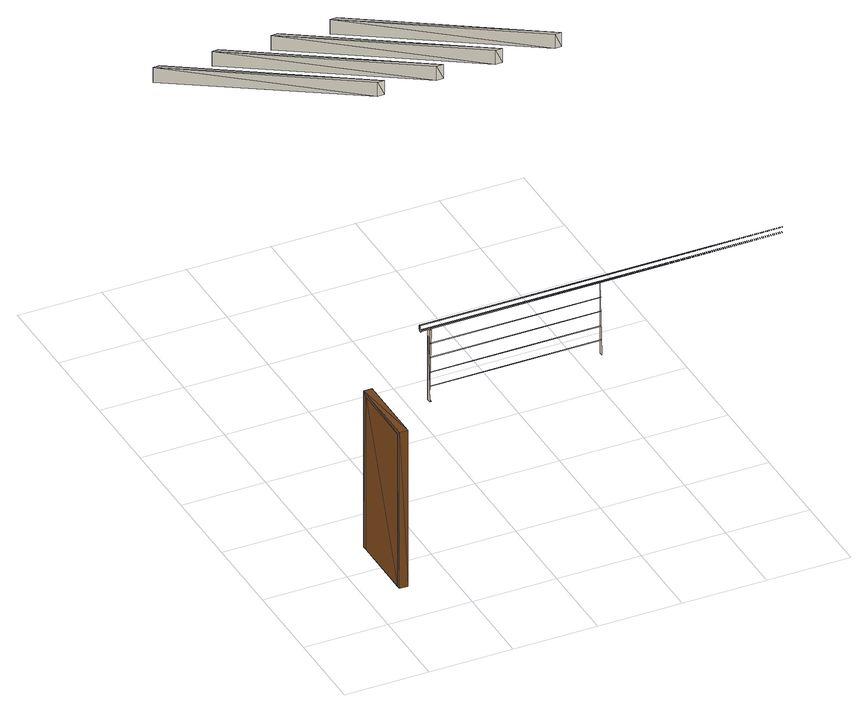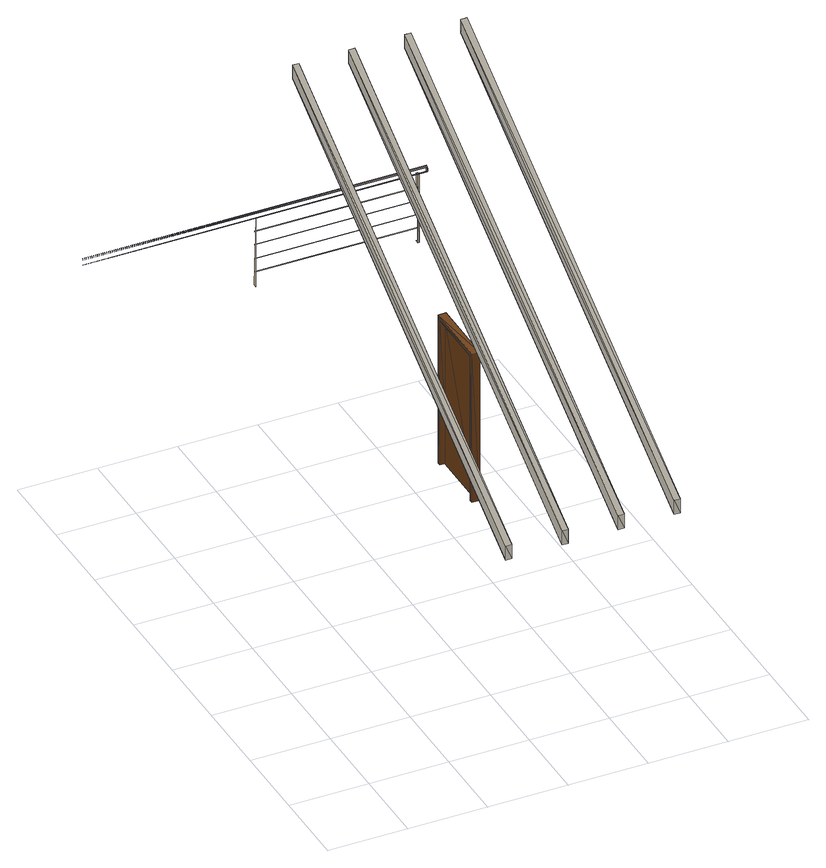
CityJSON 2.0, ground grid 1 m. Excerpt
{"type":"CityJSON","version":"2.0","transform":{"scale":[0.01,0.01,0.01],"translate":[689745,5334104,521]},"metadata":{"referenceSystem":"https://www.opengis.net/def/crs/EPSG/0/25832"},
"CityObjects":{
"building1":{"type":"Building","attributes":{"description":"FZK-Haus create by KHH / IAI / FZK","name":"FZK-Haus","Pset_BuildingCommon.SprinklerProtection":0,"Pset_BuildingCommon.SprinklerProtectionAutomatic":0,"Pset_BuildingCommon.OccupancyType":"citygml:1000 (residential building)","Pset_BuildingCommon.GrossPlannedArea":120,"Pset_BuildingCommon.NumberOfStoreys":2,"Pset_BuildingCommon.YearOfConstruction":"2008","Pset_BuildingCommon.NetAreaPlanned":120,"BaseQuantities.GrossFloorArea":241.5},"children":["building1-1","building1-2","building1-3","building1-4","building1-5","building1-6"]},
"building1-1":{"type":"BuildingInstallation","attributes":{"ArchiCADProperties.Ursprungsgeschoss":"Dachgeschoss","ArchiCADProperties.Raumname":"Galerie","ArchiCADProperties.Raumnummer":"7","ArchiCADProperties.Ebene":"Gelaender","ArchiCADProperties.Typ":"Objekt","ArchiCADProperties.Geschützt":0,"ArchiCADProperties.Bibliothekselement-Name":"Geländer_horizontal 13","ArchiCADProperties.Baustoff / Mehrschichtiger Aufbau / Profil / Schraffur":"Solid","ArchiCADProperties.Tragende Funktion":"Nicht definiert","ArchiCADProperties.Lage":"Nicht definiert","ArchiCADProperties.Element-Klassifizierung":"Geländer","ArchiCADProperties.Umbau-Status":"Bestand","ArchiCADProperties.Anzeigen auf Umbau-Filter":"Alle relevanten Filter","ArchiCADProperties.Drehwinkel":0,"ArchiCADProperties.Oberfläche":"Allgemein","AC_Pset_Geländer_horizontal_13.3D":"Detailiert","AC_Pset_Geländer_horizontal_13.Anzahl_Rohre":4,"AC_Pset_Geländer_horizontal_13.Position":"Zwischen Pfosten","AC_Pset_Geländer_horizontal_13.Anzahl_Pfosten":3,"AC_Pset_Geländer_horizontal_13.Auflösung":36,"AC_Pset_Geländer_horizontal_13.Schattenwurf":1,"AC_Pset_Geländer_horizontal_13.Show 2D Hotspots in 3D":1,"AC_Pset_Geländer_horizontal_13.Ausfüllmuster":"Leer","AC_Pset_Geländer_horizontal_13.Handlauf (hamat)":"Zink","AC_Pset_Geländer_horizontal_13.Rohre (bamat)":"Zink","AC_Pset_Geländer_horizontal_13.Pfosten (pomat)":"Zink","AC_Pset_Geländer_horizontal_13.Preis":0,"AC_Pset_Geländer_horizontal_13.Gruppe (FM_Type)":"Andere","AC_Pset_Geländer_horizontal_13.Gruppe (iFMType)":25,"AC_Pset_Geländer_horizontal_13.Gewicht":0,"AC_Pset_Geländer_horizontal_13.Gewichteinheit":"kg","ArchiCADQuantities.Höhenangabe zum Projekt-Nullpunkt":2.7,"ArchiCADQuantities.Höhe zu Geschoss":0,"ArchiCADQuantities.Oberflächenbereich":1.99,"ArchiCADQuantities.Netto-Volumen":0.0256,"ArchiCADQuantities.Fläche":4.29,"ArchiCADQuantities.Höhe (Z Größe)":1,"ArchiCADQuantities.Länge (A)":4.29,"ArchiCADQuantities.Volumen":0.0256,"ArchiCADQuantities.Breite (B)":1},"parents":["building1"],"geometry":[{"type":"MultiSurface","lod":"3","boundaries":[[[0,1,2]],[[0,3,1]],[[3,4,1]],[[5,3,0]],[[4,6,1]],[[7,3,5]],[[4,8,6]],[[3,9,4]],[[10,11,4]],[[12,10,4]],[[3,13,14]],[[9,12,4]],[[3,14,9]],[[9,15,12]],[[16,17,18]],[[19,18,17]],[[20,19,17]],[[16,21,22]],[[21,23,22]],[[17,16,22]],[[20,22,23]],[[20,17,22]],[[24,25,26]],[[27,28,0]],[[1,29,30]],[[0,31,5]],[[6,32,1]],[[5,33,7]],[[8,34,6]],[[7,35,3]],[[4,36,8]],[[25,37,26]],[[38,39,40]],[[41,42,43]],[[44,45,46]],[[47,38,40]],[[48,41,43]],[[49,44,46]],[[50,51,52]]]}]},
"building1-2":{"type":"BuildingConstructiveElement","attributes":{"name":"Wand-Int-ERDG-2","Pset_WallCommon.ThermalTransmittance":1.5,"AC_Pset_Name.Name":"Wand-Int-ERDG-2","ArchiCADProperties.Ursprungsgeschoss":"Erdgeschoss","ArchiCADProperties.Raumname":"Flur","ArchiCADProperties.Raumnummer":"1","ArchiCADProperties.Ebene":"Innenwände","ArchiCADProperties.Typ":"Wand","ArchiCADProperties.Geschützt":0,"ArchiCADProperties.Baustoff / Mehrschichtiger Aufbau / Profil / Schraffur":"Leichtbeton 102890359","ArchiCADProperties.Tragende Funktion":"Nicht definiert","ArchiCADProperties.Lage":"Nicht definiert","ArchiCADProperties.Element-Klassifizierung":"Wand","ArchiCADProperties.Umbau-Status":"Bestand","ArchiCADProperties.Anzeigen auf Umbau-Filter":"Alle relevanten Filter","ArchiCADProperties.Struktur - Typ":"Einfach","ArchiCADProperties.Baustoff/Mehrschicht/Profil":"Leichtbeton 102890359","ArchiCADProperties.Außenseite Oberfläche":"Anstrich","ArchiCADProperties.Innenseite Oberfläche":"Anstrich","ArchiCADProperties.Oberfläche Kante":"Anstrich","ArchiCADProperties.Äußerer Neigungswinkel":90,"ArchiCADProperties.Innerer Neigungswinkel":90,"ArchiCADProperties.Wand Neigungstyp":"gerade","ArchiCADProperties.Lage der Referenzlinie":"Außen","ArchiCADProperties.Geschoss für Oberkantenverknüpfung":"Nicht verknüpft","ArchiCADProperties.Geometriemethode":"Uni","BaseQuantities.Length":5.57,"BaseQuantities.Height":2.5,"BaseQuantities.Width":0.24,"BaseQuantities.GrossFootprintArea":1.34,"BaseQuantities.NetFootprintArea":1.34,"BaseQuantities.GrossSideArea":13.6,"BaseQuantities.NetSideArea":11.82,"BaseQuantities.GrossVolume":3.34,"BaseQuantities.NetVolume":2.91,"ArchiCADQuantities.Höhenangabe zum Projekt-Nullpunkt":0,"ArchiCADQuantities.Höhe zu Geschoss":0,"ArchiCADQuantities.Höhe":2.5,"ArchiCADQuantities.Oberflächenbereich":11.8,"ArchiCADQuantities.Netto-Volumen":2.91},"parents":["building1"],"geometry":[{"type":"Solid","lod":"3","boundaries":[[[[53,54,55]],[[54,56,55]],[[55,57,58]],[[53,55,58]],[[59,60,61]],[[61,58,62]],[[58,57,62]],[[59,61,62]],[[53,58,63]],[[54,53,63]],[[63,64,65]],[[66,63,65]],[[63,66,56]],[[63,56,54]],[[64,67,68]],[[65,64,68]],[[57,55,56]],[[66,57,56]],[[57,66,62]],[[66,65,62]],[[59,62,65]],[[68,59,65]],[[59,68,60]],[[68,67,60]],[[61,60,67]],[[64,61,67]],[[61,64,58]],[[64,63,58]],[[60,61,69]],[[70,60,69]],[[60,53,61]],[[53,58,61]],[[58,71,61]],[[71,69,61]],[[69,71,70]],[[71,72,70]],[[60,70,53]],[[70,72,53]],[[58,53,72]],[[71,58,72]]]],"semantics":{"surfaces":[{"type":"Door"}],"values":[[0,0,0,0,0,0,0,0,0,0,0,0,0,0,0,0,0,0,0,0,0,0,0,0,0,0,0,0,0,0,0,0,0,0,0,0,0,0,0,0]]}}]},
"building1-3":{"type":"BuildingConstructiveElement","attributes":{"name":"Sparren-42","Pset_BeamCommon.Slope":1718.87,"Pset_BeamCommon.IsExternal":0,"Pset_BeamCommon.LoadBearing":1,"AC_Pset_Name.Name":"Sparren-42","ArchiCADProperties.Ursprungsgeschoss":"Dachgeschoss","ArchiCADProperties.Raumname":"Galerie","ArchiCADProperties.Raumnummer":"7","ArchiCADProperties.Ebene":"Dachkonstruktion","ArchiCADProperties.Typ":"Objekt","ArchiCADProperties.Geschützt":0,"ArchiCADProperties.Baustoff / Mehrschichtiger Aufbau / Profil / Schraffur":"Solid","ArchiCADProperties.Tragende Funktion":"Nicht definiert","ArchiCADProperties.Lage":"Nicht definiert","ArchiCADProperties.Element-Klassifizierung":"Stab / Stabträger","ArchiCADProperties.Umbau-Status":"Bestand","ArchiCADProperties.Anzeigen auf Umbau-Filter":"Alle relevanten Filter","ArchiCADProperties.Drehwinkel":-90,"ArchiCADProperties.Oberfläche":"Kiefer","ArchiCADQuantities.Höhenangabe zum Projekt-Nullpunkt":3.2,"ArchiCADQuantities.Höhe zu Geschoss":0.5,"ArchiCADQuantities.Oberflächenbereich":3.08,"ArchiCADQuantities.Netto-Volumen":0.0813,"ArchiCADQuantities.Fläche":0.4,"ArchiCADQuantities.Höhe (Z Größe)":2.89,"ArchiCADQuantities.Länge (A)":2.5,"ArchiCADQuantities.Volumen":0.0813,"ArchiCADQuantities.Breite (B)":1,"class":"IfcMember"},"parents":["building1"],"geometry":[{"type":"MultiSurface","lod":"3","boundaries":[[[73,74,75]],[[76,73,75]],[[74,73,77]],[[73,78,77]],[[77,79,74]],[[79,75,74]],[[80,76,79]],[[79,76,75]],[[76,80,78]],[[73,76,78]],[[79,77,80]],[[77,78,80]]]}]},
"building1-4":{"type":"BuildingConstructiveElement","attributes":{"name":"Sparren-5","Pset_BeamCommon.Slope":1718.87,"Pset_BeamCommon.IsExternal":0,"Pset_BeamCommon.LoadBearing":1,"AC_Pset_Name.Name":"Sparren-5","ArchiCADProperties.Ursprungsgeschoss":"Dachgeschoss","ArchiCADProperties.Raumname":"Galerie","ArchiCADProperties.Raumnummer":"7","ArchiCADProperties.Ebene":"Dachkonstruktion","ArchiCADProperties.Typ":"Objekt","ArchiCADProperties.Geschützt":0,"ArchiCADProperties.Baustoff / Mehrschichtiger Aufbau / Profil / Schraffur":"Solid","ArchiCADProperties.Tragende Funktion":"Nicht definiert","ArchiCADProperties.Lage":"Nicht definiert","ArchiCADProperties.Element-Klassifizierung":"Stab / Stabträger","ArchiCADProperties.Umbau-Status":"Bestand","ArchiCADProperties.Anzeigen auf Umbau-Filter":"Alle relevanten Filter","ArchiCADProperties.Drehwinkel":-90,"ArchiCADProperties.Oberfläche":"Kiefer","ArchiCADQuantities.Höhenangabe zum Projekt-Nullpunkt":3.2,"ArchiCADQuantities.Höhe zu Geschoss":0.5,"ArchiCADQuantities.Oberflächenbereich":3.08,"ArchiCADQuantities.Netto-Volumen":0.0813,"ArchiCADQuantities.Fläche":0.4,"ArchiCADQuantities.Höhe (Z Größe)":2.89,"ArchiCADQuantities.Länge (A)":2.5,"ArchiCADQuantities.Volumen":0.0813,"ArchiCADQuantities.Breite (B)":1,"class":"IfcMember"},"parents":["building1"],"geometry":[{"type":"MultiSurface","lod":"3","boundaries":[[[81,82,83]],[[84,81,83]],[[82,81,85]],[[81,86,85]],[[85,87,82]],[[87,83,82]],[[88,84,87]],[[87,84,83]],[[84,88,86]],[[81,84,86]],[[87,85,88]],[[85,86,88]]]}]},
"building1-5":{"type":"BuildingConstructiveElement","attributes":{"name":"Sparren-4","Pset_BeamCommon.Slope":1718.87,"Pset_BeamCommon.IsExternal":0,"Pset_BeamCommon.LoadBearing":1,"AC_Pset_Name.Name":"Sparren-4","ArchiCADProperties.Ursprungsgeschoss":"Dachgeschoss","ArchiCADProperties.Raumname":"Galerie","ArchiCADProperties.Raumnummer":"7","ArchiCADProperties.Ebene":"Dachkonstruktion","ArchiCADProperties.Typ":"Objekt","ArchiCADProperties.Geschützt":0,"ArchiCADProperties.Baustoff / Mehrschichtiger Aufbau / Profil / Schraffur":"Solid","ArchiCADProperties.Tragende Funktion":"Nicht definiert","ArchiCADProperties.Lage":"Nicht definiert","ArchiCADProperties.Element-Klassifizierung":"Stab / Stabträger","ArchiCADProperties.Umbau-Status":"Bestand","ArchiCADProperties.Anzeigen auf Umbau-Filter":"Alle relevanten Filter","ArchiCADProperties.Drehwinkel":-90,"ArchiCADProperties.Oberfläche":"Kiefer","ArchiCADQuantities.Höhenangabe zum Projekt-Nullpunkt":3.2,"ArchiCADQuantities.Höhe zu Geschoss":0.5,"ArchiCADQuantities.Oberflächenbereich":3.08,"ArchiCADQuantities.Netto-Volumen":0.0813,"ArchiCADQuantities.Fläche":0.4,"ArchiCADQuantities.Höhe (Z Größe)":2.89,"ArchiCADQuantities.Länge (A)":2.5,"ArchiCADQuantities.Volumen":0.0813,"ArchiCADQuantities.Breite (B)":1,"class":"IfcMember"},"parents":["building1"],"geometry":[{"type":"MultiSurface","lod":"3","boundaries":[[[89,90,91]],[[92,89,91]],[[90,89,93]],[[89,94,93]],[[93,95,90]],[[95,91,90]],[[96,92,95]],[[95,92,91]],[[92,96,94]],[[89,92,94]],[[95,93,96]],[[93,94,96]]]}]},
"building1-6":{"type":"BuildingConstructiveElement","attributes":{"name":"Sparren-3","Pset_BeamCommon.Slope":1718.87,"Pset_BeamCommon.IsExternal":0,"Pset_BeamCommon.LoadBearing":1,"AC_Pset_Name.Name":"Sparren-3","ArchiCADProperties.Ursprungsgeschoss":"Dachgeschoss","ArchiCADProperties.Raumname":"Galerie","ArchiCADProperties.Raumnummer":"7","ArchiCADProperties.Ebene":"Dachkonstruktion","ArchiCADProperties.Typ":"Objekt","ArchiCADProperties.Geschützt":0,"ArchiCADProperties.Baustoff / Mehrschichtiger Aufbau / Profil / Schraffur":"Solid","ArchiCADProperties.Tragende Funktion":"Nicht definiert","ArchiCADProperties.Lage":"Nicht definiert","ArchiCADProperties.Element-Klassifizierung":"Stab / Stabträger","ArchiCADProperties.Umbau-Status":"Bestand","ArchiCADProperties.Anzeigen auf Umbau-Filter":"Alle relevanten Filter","ArchiCADProperties.Drehwinkel":-90,"ArchiCADProperties.Oberfläche":"Kiefer","ArchiCADQuantities.Höhenangabe zum Projekt-Nullpunkt":3.2,"ArchiCADQuantities.Höhe zu Geschoss":0.5,"ArchiCADQuantities.Oberflächenbereich":3.08,"ArchiCADQuantities.Netto-Volumen":0.0813,"ArchiCADQuantities.Fläche":0.4,"ArchiCADQuantities.Höhe (Z Größe)":2.89,"ArchiCADQuantities.Länge (A)":2.5,"ArchiCADQuantities.Volumen":0.0813,"ArchiCADQuantities.Breite (B)":1,"class":"IfcMember"},"parents":["building1"],"geometry":[{"type":"MultiSurface","lod":"3","boundaries":[[[97,98,99]],[[100,97,99]],[[98,97,101]],[[97,102,101]],[[101,103,98]],[[103,99,98]],[[104,100,103]],[[103,100,99]],[[100,104,102]],[[97,100,102]],[[103,101,104]],[[101,102,104]]]}]}
},
"vertices":[
[41,6,370],[41,6,362],[41,4,362],[41,8,369],[41,8,363],[41,7,370],[41,7,362],[41,7,369],[41,7,363],[41,9,367],[41,9,364],[41,8,364],[41,9,365],[41,8,368],[41,9,368],[41,9,366],[51,8,362],[51,8,270],[51,3,270],[53,3,270],[53,8,270],[51,3,362],[53,8,362],[53,3,362],[53,5,289],[255,5,289],[53,5,288],[41,5,370],[470,5,370],[470,6,362],[41,5,362],[470,6,370],[470,7,362],[470,7,370],[470,7,363],[470,7,369],[470,8,363],[255,5,288],[53,5,343],[53,5,344],[255,5,344],[53,5,306],[53,5,307],[255,5,307],[53,5,325],[53,5,326],[255,5,326],[255,5,343],[255,5,306],[255,5,325],[255,8,362],[255,8,270],[255,3,270],
[41,61,0],[51,61,0],[41,56,0],[51,56,0],[41,56,201],[41,61,196],[41,144,0],[41,139,0],[41,139,196],[41,144,201],[51,61,196],[51,139,196],[51,144,201],[51,56,201],[51,139,0],[51,144,0],[45,139,196],[45,139,0],[45,61,196],[45,61,0],
[36,650,310],[36,100,627],[44,100,627],[44,650,310],[36,100,609],[36,650,291],[44,100,609],[44,650,291],
[106,650,310],[106,100,627],[114,100,627],[114,650,310],[106,100,609],[106,650,291],[114,100,609],[114,650,291],
[176,650,310],[176,100,627],[184,100,627],[184,650,310],[176,100,609],[176,650,291],[184,100,609],[184,650,291],
[246,650,310],[246,100,627],[254,100,627],[254,650,310],[246,100,609],[246,650,291],[254,100,609],[254,650,291]
]}
